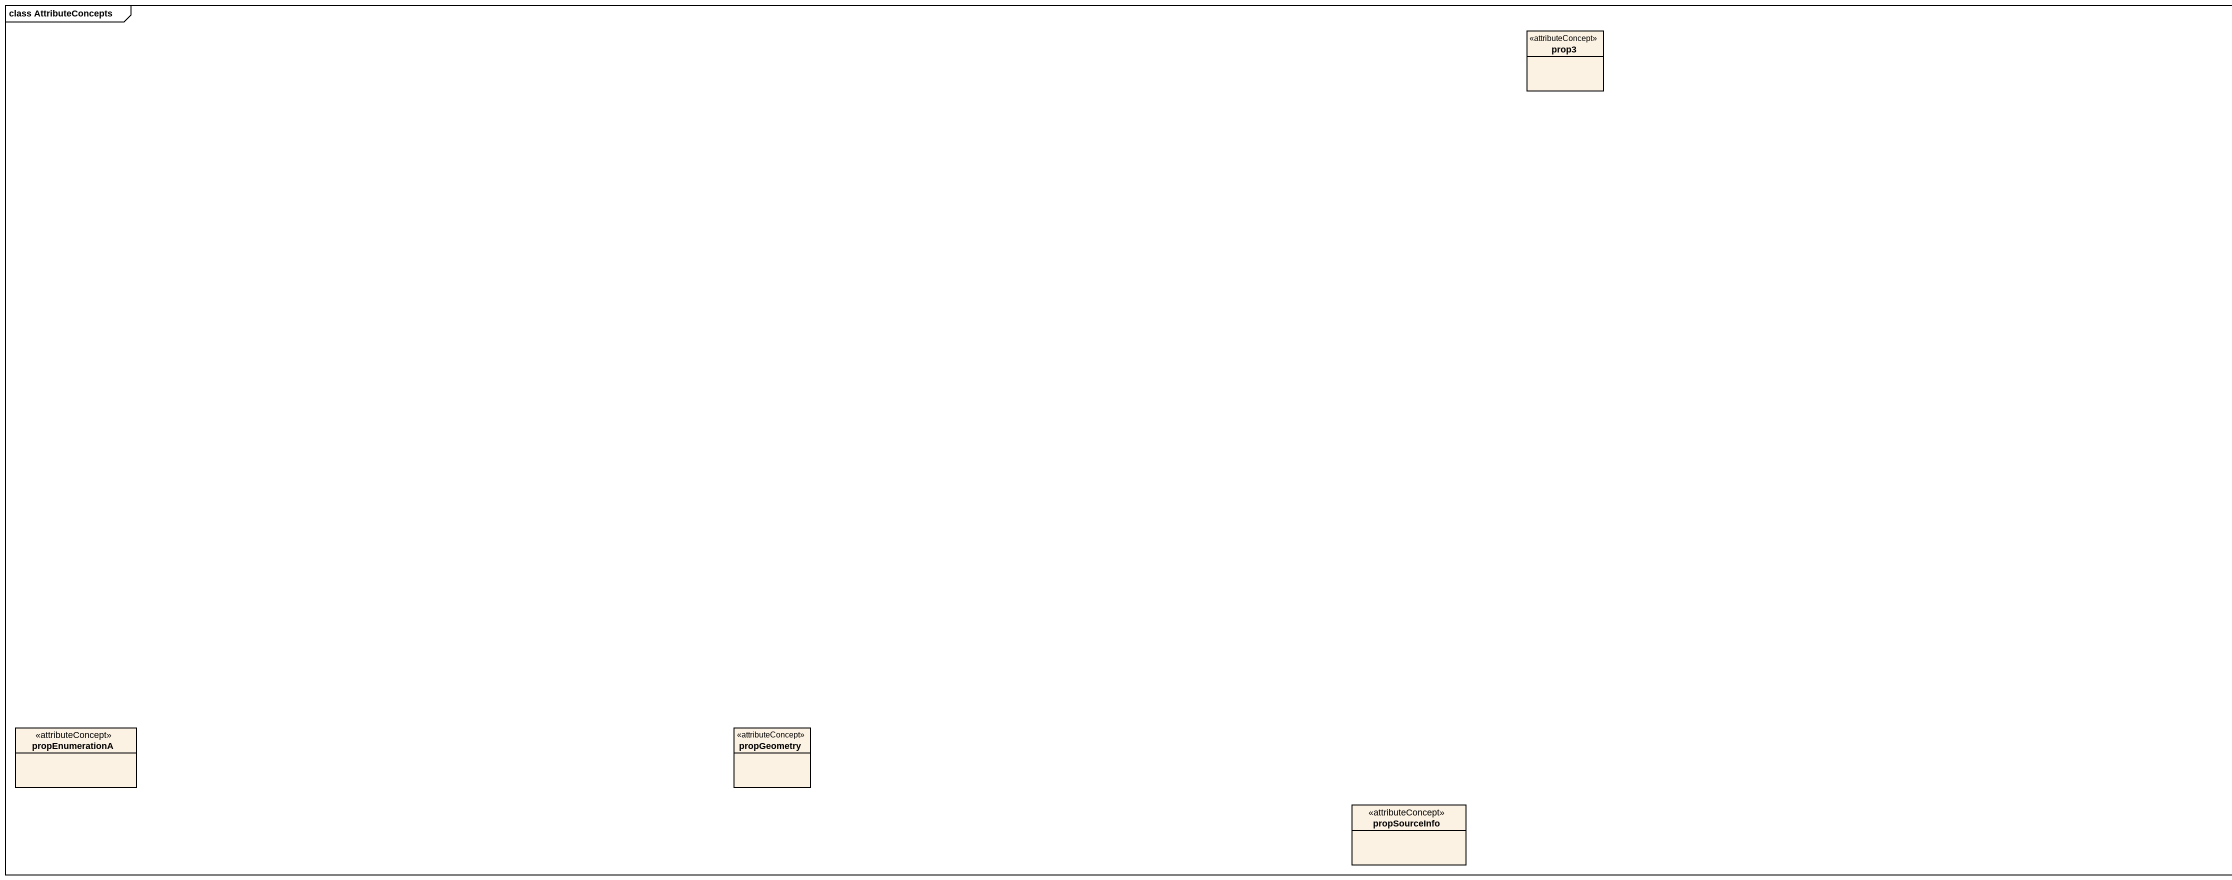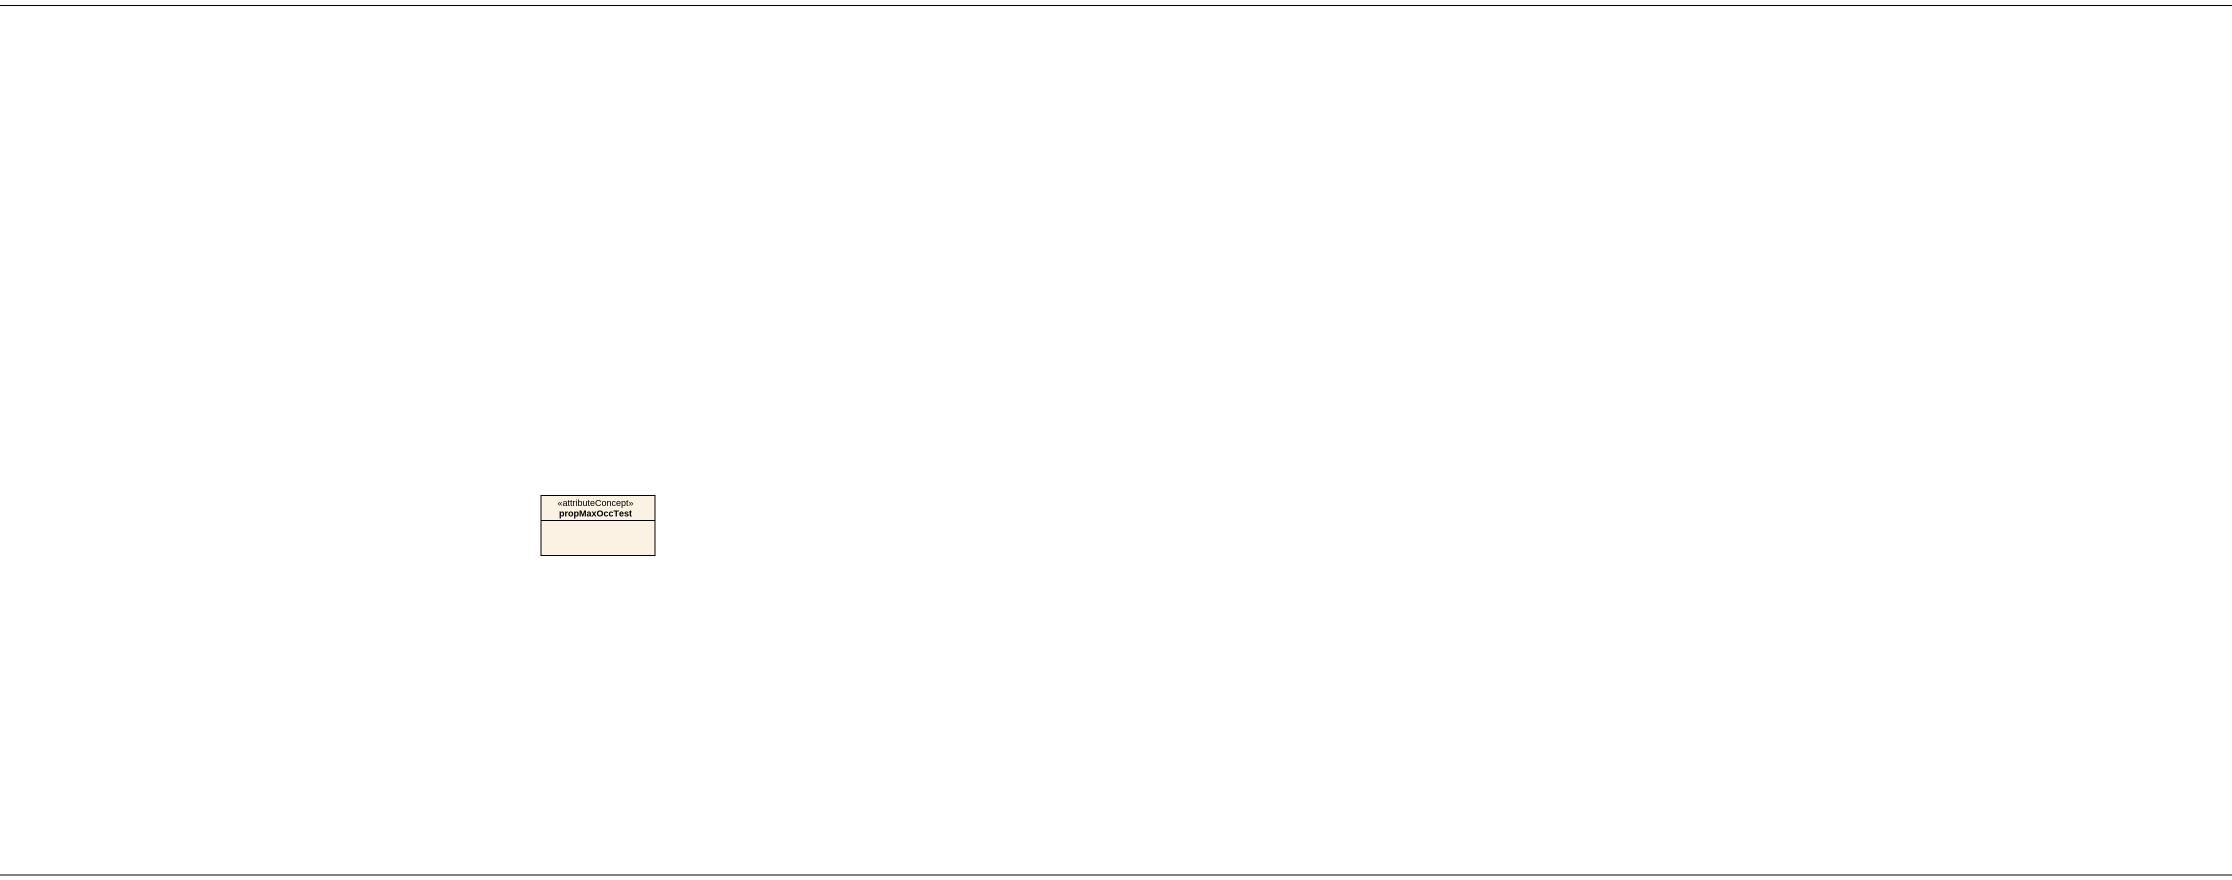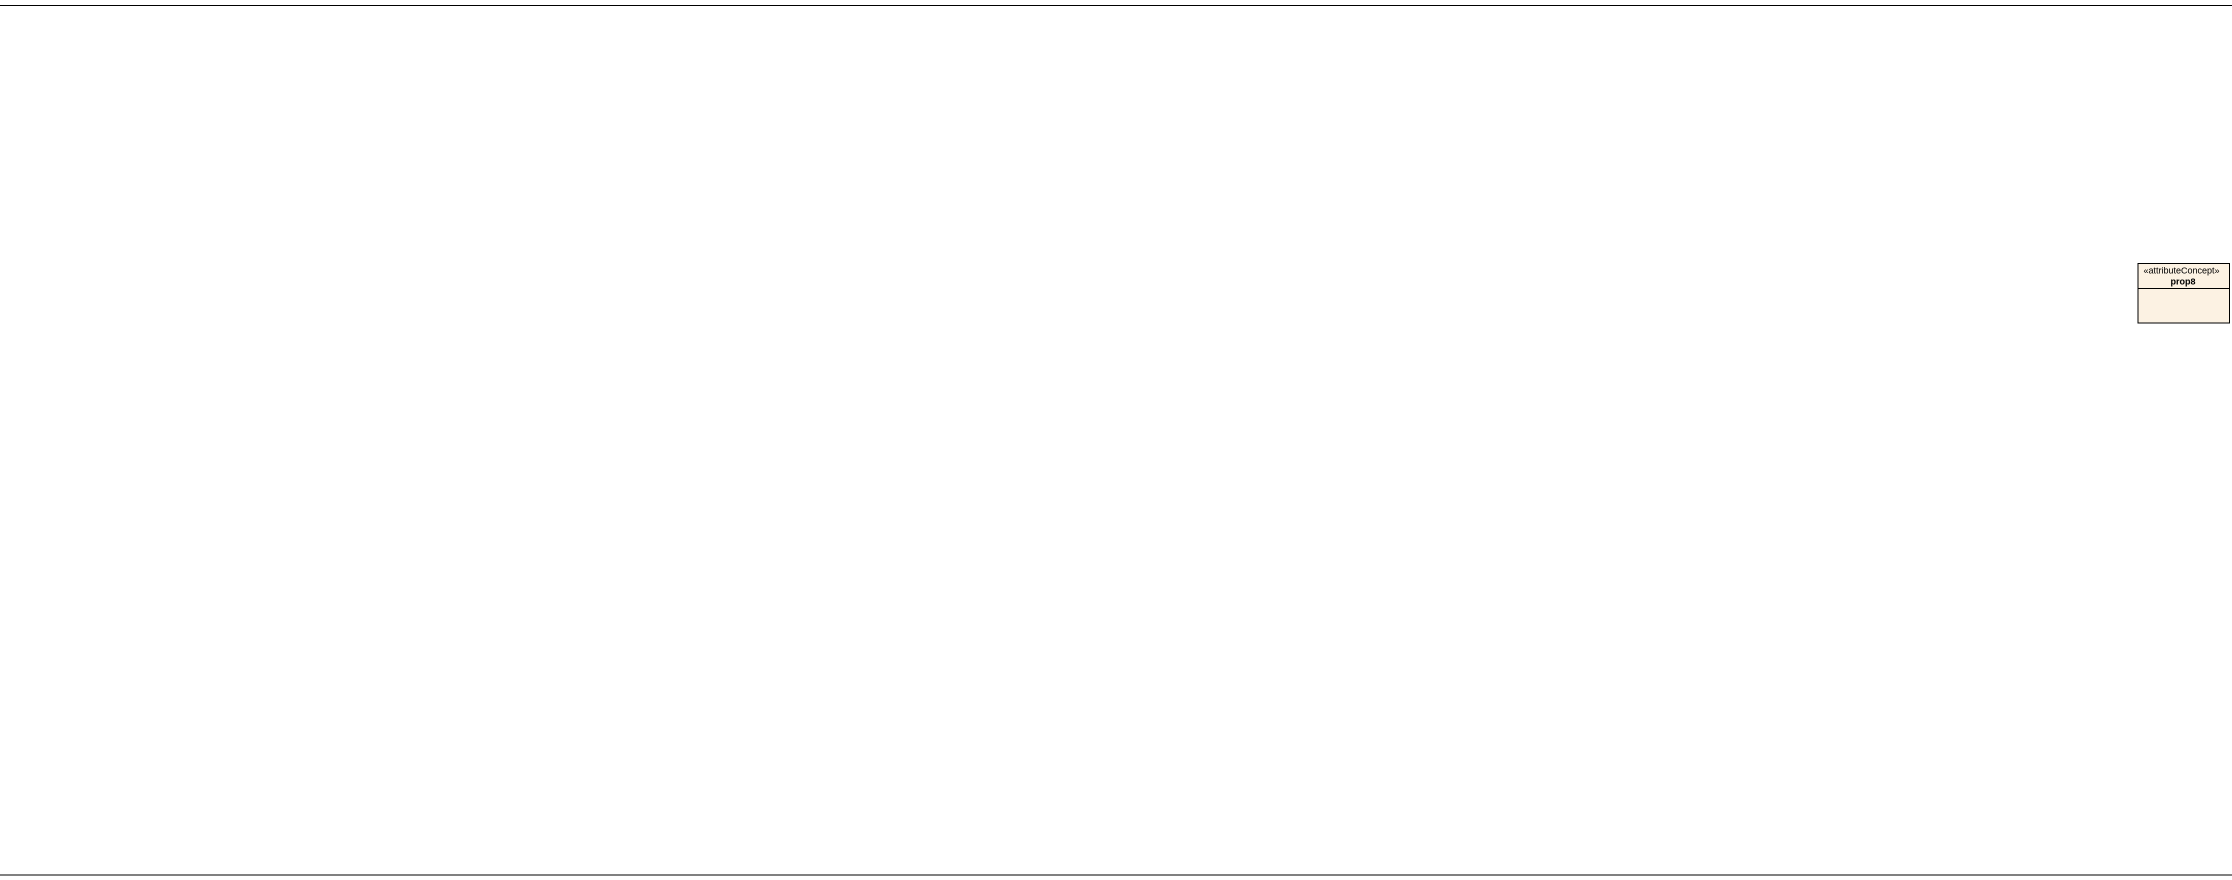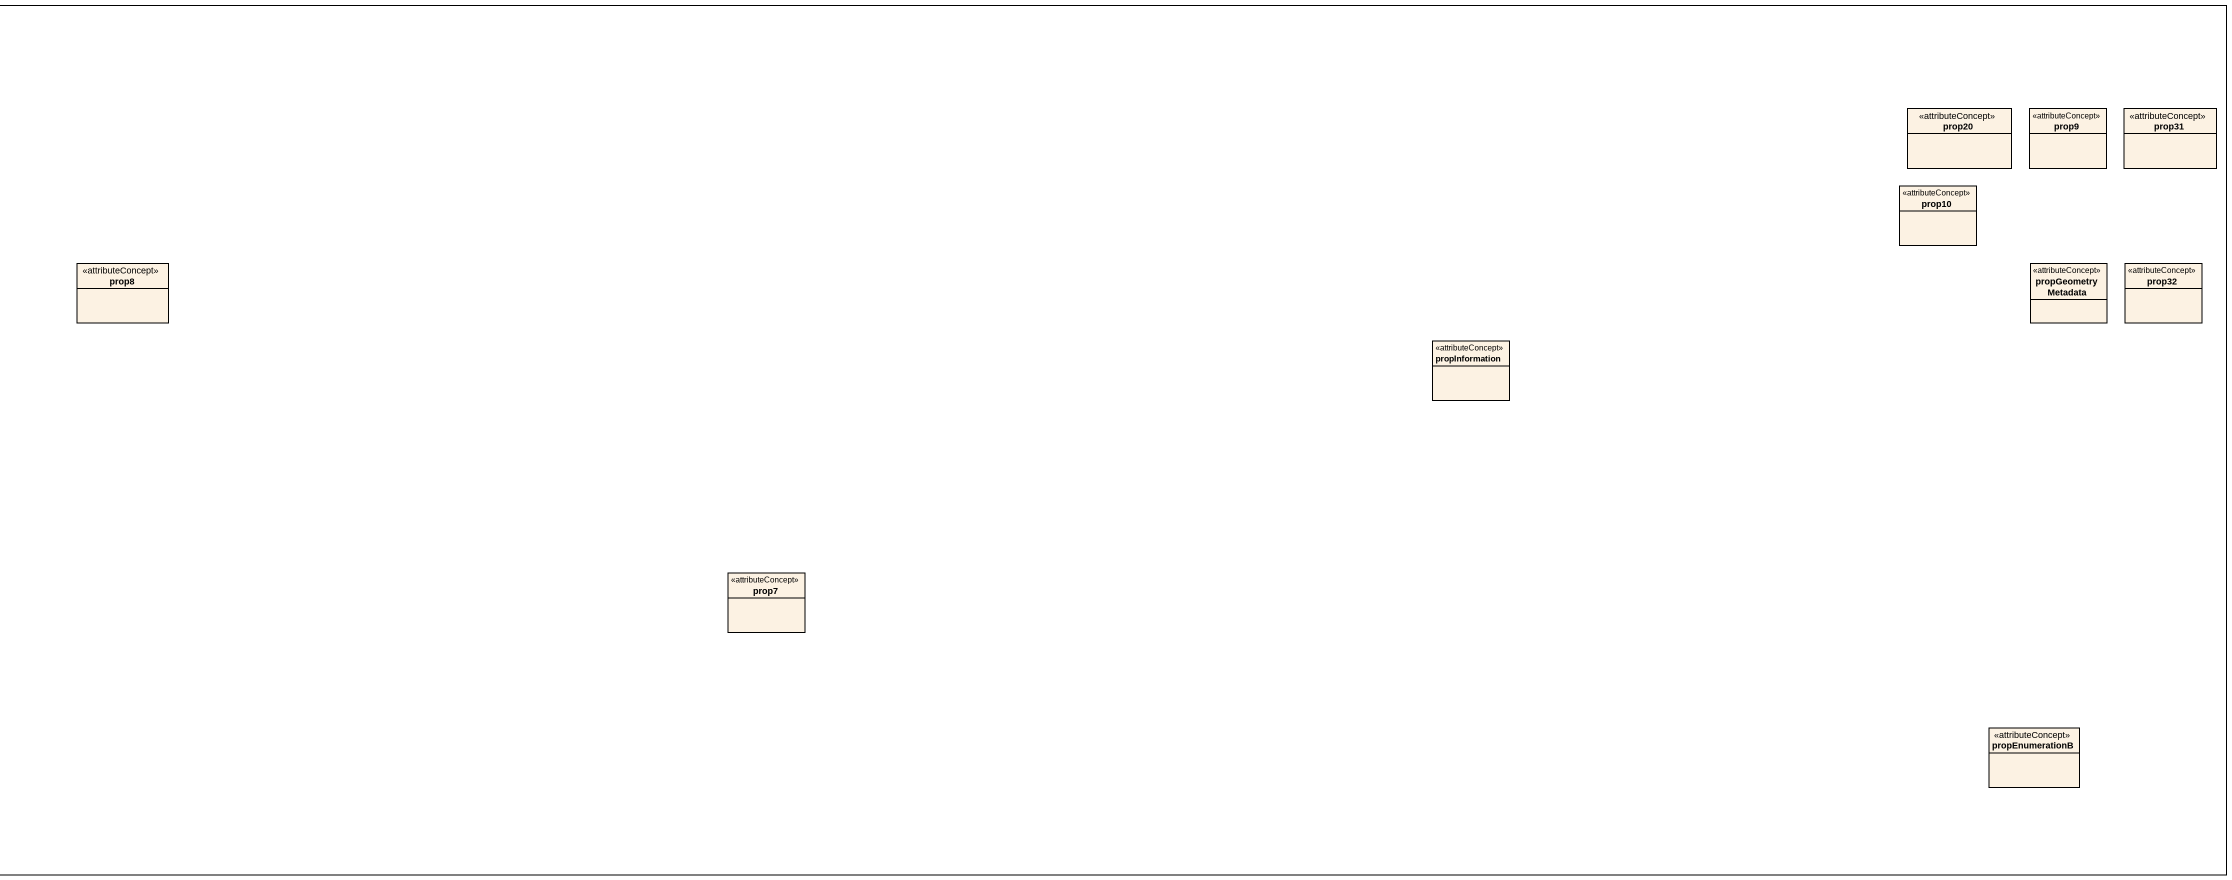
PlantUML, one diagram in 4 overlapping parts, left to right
@startuml
mainframe class AttributeConcepts
hide circle
hide empty members
class prop3 <<attributeConcept>>
class prop20 <<attributeConcept>>
class prop9 <<attributeConcept>>
class prop31 <<attributeConcept>>
class prop10 <<attributeConcept>>
class prop8 <<attributeConcept>>
class propGeometryMetadata <<attributeConcept>>
class prop32 <<attributeConcept>>
class propInformation <<attributeConcept>>
class propMaxOccTest <<attributeConcept>>
class prop7 <<attributeConcept>>
class propEnumerationA <<attributeConcept>>
class propGeometry <<attributeConcept>>
class propEnumerationB <<attributeConcept>>
class propSourceInfo <<attributeConcept>>
@enduml
